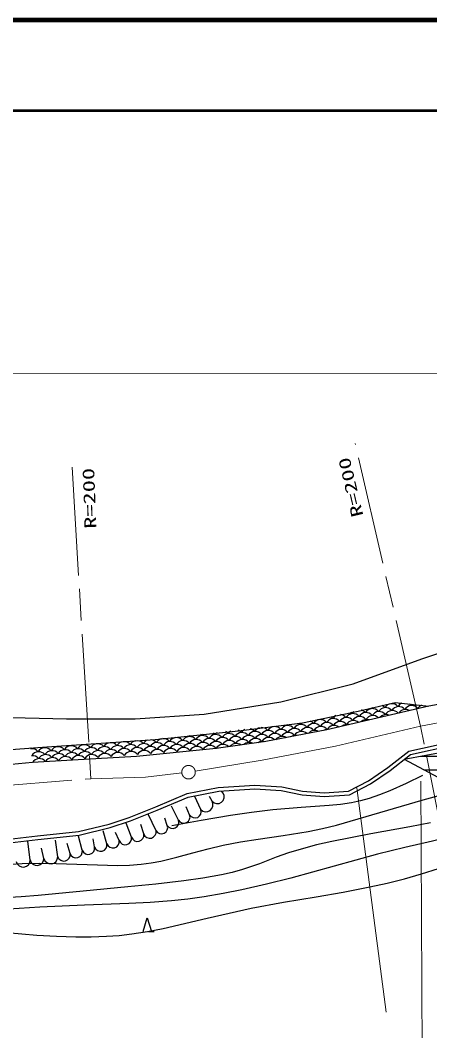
# Model space of a CAD drawing. Units: millimetres, scale not verified. Extents: x 40000 to 680000, y 20000 to 380000.
# Drawn here: x 454321 to 499702, y 268112 to 380000 of the extents above; entities that cross this region are included whole.
import ezdxf
from ezdxf.enums import TextEntityAlignment as Align

# ---------------------------------------------------------------- set-up
doc = ezdxf.new("R2010")
doc.units = ezdxf.units.MM
doc.header["$LTSCALE"] = 1000
doc.linetypes.add('CHAIN', pattern=[18.5, 12, -1.5, 3.5, -1.5])
for name, color, linetype, lineweight in [('M-BGD', 7, 'Continuous', 25), ('M-BMK', 2, 'CHAIN', 13), ('M-STR-HTXT', 7, 'Continuous', 13), ('M-TTL', 2, 'Continuous', 140), ('M-TTL-LINE', 7, 'Continuous', 50)]:
    doc.layers.add(name, color=color, linetype=linetype, lineweight=lineweight)
doc.styles.add('ＭＳ ゴシック', font='')
doc.styles.get('ＭＳ ゴシック').set_extended_font_data('MS Gothic')

# ---------------------------------------------------------------- blocks, each defined once
blk = doc.blocks.new('BUHIN1')
at = {"layer": 'M-BMK'}
blk.add_circle((0, 0), 746, dxfattribs=at)
blk = doc.blocks.new('BUHIN37')
at = {"layer": 'M-BGD'}
blk.add_line((146, -746), (746, -746), dxfattribs=at)
blk.add_lwpolyline([(-458, -746), (0, 750), (458, -746)], dxfattribs=at)

msp = doc.modelspace()

# ---------------------------------------------------------------- linework, layer by layer
at = {"layer": 'M-BGD'}
for p, q in [((498822, 309286), (506460, 311824)), ((491202, 306535), (498822, 309286)), ((483206, 304534), (491202, 306535)), ((474711, 303157), (483206, 304534)), ((491779, 303482), (495879, 304448)), ((495879, 304448), (499597, 304063)), ((502719, 304626), (499597, 304063)), ((485588, 302194), (491779, 303482)), ((499597, 304063), (488278, 301437)), ((442709, 303022), (459451, 302652)), ((459451, 302652), (467072, 302655)), ((467072, 302655), (474711, 303157)), ((478514, 301307), (485588, 302194)), ((469262, 300360), (478514, 301307)), ((488278, 301437), (481535, 300124)), ((457283, 299553), (469262, 300360)), ((481535, 300124), (476040, 299373)), ((497375, 299082), (504233, 300567)), ((497549, 298711), (504304, 300173)), ((449478, 298988), (457283, 299553)), ((476040, 299373), (467218, 298496)), ((495069, 297270), (497375, 299082)), ((496871, 298177), (501674, 299055)), ((455667, 297806), (444722, 296803)), ((460100, 298057), (455667, 297806)), ((467218, 298496), (460100, 298057)), ((495307, 296948), (497549, 298711)), ((496871, 298177), (503365, 294719)), ((498694, 298516), (571095, 298538)), ((492929, 295787), (495069, 297270)), ((493136, 295443), (495307, 296948)), ((499051, 297016), (570981, 297038)), ((490706, 294633), (492929, 295787)), ((490814, 294239), (493136, 295443)), ((469353, 292897), (472811, 294381)), ((472811, 294381), (476270, 295040)), ((472929, 293996), (476320, 294643)), ((476270, 295040), (480329, 295289)), ((476320, 294643), (480330, 294888)), ((476818, 294435), (476628, 294658)), ((480329, 295289), (483294, 295125)), ((480330, 294888), (483241, 294727)), ((483241, 294727), (485544, 294234)), ((483294, 295125), (485600, 294631)), ((485600, 294631), (487988, 294468)), ((487988, 294468), (490706, 294633)), ((469504, 292527), (472929, 293996)), ((474337, 292617), (473661, 294057)), ((475577, 293526), (475295, 294057)), ((485544, 294234), (487986, 294067)), ((487986, 294067), (490814, 294239)), ((466389, 291743), (469353, 292897)), ((466525, 291367), (469504, 292527)), ((469373, 290267), (468495, 292088)), ((471855, 291442), (471095, 292989)), ((473096, 292030), (472695, 292890)), ((460789, 290177), (464166, 291002)), ((464166, 291002), (466389, 291743)), ((464276, 290617), (466525, 291367)), ((466651, 289546), (466062, 291088)), ((468012, 289906), (467695, 290955)), ((470614, 290854), (470362, 291656)), ((456236, 289682), (460789, 290177)), ((460859, 289782), (464276, 290617)), ((463928, 288825), (463529, 290254)), ((465289, 289185), (464896, 290054)), ((451789, 289186), (456236, 289682)), ((451834, 288788), (456280, 289284)), ((455420, 287027), (455163, 289051)), ((456280, 289284), (460859, 289782)), ((458482, 287382), (458229, 289219)), ((459844, 287743), (459529, 288853)), ((461205, 288104), (460795, 289653)), ((462566, 288464), (462396, 289354)), ((456951, 287205), (456663, 288318))]:
    msp.add_line(p, q, dxfattribs=at)
for points in [[(498894, 296359), (497090, 295484), (495272, 294668), (494147, 294225), (492999, 293837), (492026, 293568), (491029, 293355), (489802, 293168), (488551, 293038), (485441, 292837), (482328, 292574), (479963, 292286), (477610, 291938), (474370, 291389), (471129, 290797)], [(515430, 294782), (513149, 293651), (510833, 292570), (509212, 291884), (507568, 291254), (505950, 290697), (504315, 290199), (502160, 289630), (499990, 289119), (496949, 288423), (493923, 287669), (489118, 286336), (484298, 285024), (481604, 284348), (478885, 283727), (476797, 283306), (474689, 282942), (472890, 282687), (471083, 282492), (468734, 282312), (466368, 282191), (461437, 282026), (456508, 281800), (451866, 281519)], [(452600, 286523), (454546, 286627), (456427, 286667), (458323, 286648), (461733, 286507), (465140, 286428), (466444, 286466), (467740, 286564), (468821, 286704), (469894, 286904), (471677, 287330), (473465, 287820), (475131, 288274), (476818, 288671), (478747, 289028), (480697, 289327), (483471, 289722), (486241, 290176), (487813, 290504), (489371, 290890), (494157, 292296), (498957, 293688), (500990, 294242), (503025, 294787)], [(499778, 291144), (497495, 290684), (493167, 289908), (488841, 289071), (487135, 288683), (485444, 288236), (484049, 287808), (482672, 287323), (480822, 286611), (478955, 285958), (477812, 285643), (476642, 285384), (474551, 285024), (472449, 284722), (469352, 284350), (466251, 284038), (461283, 283587), (456299, 283097), (454427, 282934), (452554, 282832)], [(451157, 279129), (456168, 278706), (458326, 278577), (460480, 278510), (462180, 278512), (463885, 278574), (465298, 278678), (466706, 278843), (468432, 279114), (470153, 279445), (475026, 280570), (479926, 281682), (483511, 282346), (487102, 282949), (490086, 283462), (493066, 284035), (494995, 284462), (496913, 284948), (498797, 285487), (500674, 286087)]]:
    msp.add_lwpolyline(points, dxfattribs=at)
for centre, radius, start, end in [((496944, 303558), 886, 112.91547, 149.89073), ((491182, 302344), 886, 38.90694, 149.89073), ((490425, 302671), 886, 38.90694, 52.30197), ((491880, 302783), 886, 131.87194, 149.89073), ((492637, 302456), 886, 38.90694, 149.89073), ((491880, 302783), 886, 38.90694, 72.84124), ((493335, 302895), 886, 38.90694, 149.89073), ((492578, 303222), 886, 38.90694, 46.06759), ((494033, 303334), 886, 140.80477, 149.89073), ((494092, 302568), 886, 38.90694, 149.89073), ((494790, 303007), 886, 38.90694, 149.89073), ((494033, 303334), 886, 38.90694, 63.9084), ((495489, 303446), 886, 38.90694, 149.89073), ((495548, 302680), 886, 42.24273, 149.89073), ((496246, 303119), 886, 38.90694, 149.89073), ((497003, 302792), 886, 60.43565, 145.68637), ((497701, 303231), 886, 38.90694, 149.89073), ((496944, 303558), 886, 38.90694, 55.25792), ((498399, 303670), 886, 138.56307, 149.89073), ((498458, 302904), 886, 92.80231, 113.3197), ((499156, 303343), 886, 114.77001, 149.89073), ((484663, 301458), 886, 38.90694, 51.56716), ((486118, 301570), 886, 136.33638, 149.89073), ((486875, 301243), 886, 38.90694, 149.89073), ((486118, 301570), 886, 38.90694, 67.0591), ((487573, 301682), 886, 38.90694, 149.89073), ((488330, 301355), 886, 38.90694, 149.89073), ((489028, 301794), 886, 38.90694, 149.89073), ((488271, 302121), 886, 38.90694, 59.16842), ((489727, 302233), 886, 119.16508, 149.89073), ((489786, 301467), 886, 38.90694, 149.89073), ((490484, 301906), 886, 38.90694, 149.89073), ((489727, 302233), 886, 38.90694, 85.5481), ((491241, 301579), 886, 49.93076, 149.89073), ((491939, 302018), 886, 38.90694, 149.89073), ((492696, 301691), 886, 71.07897, 135.04305), ((493394, 302130), 886, 46.00299, 149.89073), ((494849, 302242), 886, 65.43436, 140.68765), ((475233, 300348), 886, 38.90694, 56.47347), ((476689, 300460), 886, 130.86445, 149.89073), ((477446, 300133), 886, 38.90694, 149.89073), ((476689, 300460), 886, 38.90694, 61.95073), ((478144, 300571), 886, 124.48387, 149.89073), ((478901, 300245), 886, 38.90694, 149.89073), ((478144, 300571), 886, 38.90694, 68.33131), ((479599, 300683), 886, 116.34071, 149.89073), ((480356, 300357), 886, 38.90694, 149.89073), ((479599, 300683), 886, 38.90694, 76.47447), ((481054, 300795), 886, 100.1561, 149.89073), ((481054, 300795), 886, 38.90694, 92.65909), ((481811, 300469), 886, 38.90694, 149.89073), ((482509, 300907), 886, 38.90694, 149.89073), ((482568, 300142), 886, 38.90694, 149.89073), ((483266, 300580), 886, 38.90694, 149.89073), ((483965, 301019), 886, 38.90694, 149.89073), ((484024, 300254), 886, 38.90694, 149.89073), ((483208, 301346), 886, 38.90694, 47.04758), ((484663, 301458), 886, 141.24802, 149.89073), ((484722, 300692), 886, 38.90694, 149.89073), ((485420, 301131), 886, 38.90694, 149.89073), ((485479, 300366), 886, 46.69919, 149.89073), ((486177, 300804), 886, 38.90694, 149.89073), ((486934, 300478), 886, 61.67157, 140.37052), ((487632, 300916), 886, 38.90694, 149.89073), ((488389, 300590), 886, 86.9304, 116.58007), ((489087, 301028), 886, 54.07219, 149.89073), ((490543, 301140), 886, 77.80663, 128.31539), ((462893, 299013), 886, 38.90694, 149.89073), ((464348, 299125), 886, 38.90694, 149.89073), ((465804, 299237), 886, 38.90694, 149.89073), ((467259, 299349), 886, 103.65219, 149.89073), ((468016, 299022), 886, 38.90694, 149.89073), ((467259, 299349), 886, 38.90694, 84.13772), ((468714, 299461), 886, 107.71735, 149.89073), ((469471, 299134), 886, 38.90694, 149.89073), ((468714, 299461), 886, 38.90694, 80.07256), ((470169, 299573), 886, 100.20813, 149.89073), ((470169, 299573), 886, 38.90694, 92.60705), ((470927, 299246), 886, 38.90694, 149.89073), ((471625, 299685), 886, 38.90694, 149.89073), ((472382, 299358), 886, 38.90694, 149.89073), ((473080, 299797), 886, 38.90694, 149.89073), ((473139, 299031), 886, 38.90694, 149.89073), ((472323, 300124), 886, 38.90694, 47.04307), ((473778, 300236), 886, 141.25288, 149.89073), ((473837, 299470), 886, 38.90694, 149.89073), ((474535, 299909), 886, 38.90694, 149.89073), ((474594, 299143), 886, 38.90694, 149.89073), ((473778, 300236), 886, 38.90694, 51.56231), ((475233, 300348), 886, 136.34171, 149.89073), ((475292, 299582), 886, 38.90694, 149.89073), ((475990, 300021), 886, 38.90694, 149.89073), ((476049, 299255), 886, 38.90694, 149.89073), ((476747, 299694), 886, 38.90694, 149.89073), ((477505, 299367), 886, 38.90694, 149.89073), ((478203, 299806), 886, 38.90694, 149.89073), ((478262, 299040), 886, 53.13587, 142.42946), ((478960, 299479), 886, 38.90694, 149.89073), ((479658, 299918), 886, 38.90694, 149.89073), ((479717, 299152), 886, 61.75475, 133.81058), ((480415, 299591), 886, 38.90694, 149.89073), ((481113, 300030), 886, 38.90694, 149.89073), ((481172, 299264), 886, 72.74215, 122.82318), ((481870, 299703), 886, 43.61368, 149.89073), ((483325, 299815), 886, 57.80058, 144.2415), ((484781, 299927), 886, 77.77024, 124.27184), ((455617, 298454), 886, 38.90694, 100.29655), ((454860, 298780), 886, 38.90694, 46.37013), ((456315, 298892), 886, 142.53579, 149.89073), ((456374, 298127), 886, 38.90694, 149.89073), ((457072, 298566), 886, 38.90694, 149.89073), ((457829, 298239), 886, 38.90694, 149.89073), ((458528, 298678), 886, 38.90694, 149.89073), ((458586, 297912), 886, 38.90694, 149.89073), ((459285, 298351), 886, 38.90694, 149.89073), ((459983, 298789), 886, 38.90694, 149.89073), ((460042, 298024), 886, 38.90694, 149.89073), ((460740, 298463), 886, 38.90694, 149.89073), ((461438, 298901), 886, 38.90694, 149.89073), ((461497, 298136), 886, 38.90694, 149.89073), ((462195, 298575), 886, 38.90694, 149.89073), ((462952, 298248), 886, 38.90694, 149.89073), ((463650, 298686), 886, 38.90694, 149.89073), ((463709, 297921), 886, 38.90694, 149.89073), ((464407, 298360), 886, 38.90694, 149.89073), ((465106, 298798), 886, 38.90694, 149.89073), ((465164, 298033), 886, 38.90694, 149.89073), ((465863, 298472), 886, 38.90694, 149.89073), ((466561, 298910), 886, 38.90694, 149.89073), ((466620, 298145), 886, 38.90694, 149.89073), ((467318, 298584), 886, 38.90694, 149.89073), ((468075, 298257), 886, 38.90694, 149.89073), ((468773, 298696), 886, 38.90694, 149.89073), ((469530, 298369), 886, 38.90694, 149.89073), ((470228, 298807), 886, 38.90694, 149.89073), ((470985, 298481), 886, 38.90694, 149.89073), ((471684, 298919), 886, 38.90694, 149.89073), ((472441, 298593), 886, 38.90694, 149.89073), ((473896, 298705), 886, 38.90694, 149.89073), ((475351, 298817), 886, 38.90694, 149.89073), ((476806, 298928), 886, 45.6746, 149.89073), ((455676, 297688), 886, 38.90694, 97.34829), ((456433, 297361), 886, 38.90694, 149.89073), ((457131, 297800), 886, 38.90694, 149.89073), ((457888, 297473), 886, 38.90694, 149.89073), ((459344, 297585), 886, 38.90694, 149.89073), ((460799, 297697), 886, 38.90694, 149.89073), ((462254, 297809), 886, 38.90694, 149.89073), ((476155, 294039), 772, 221.60867, 30.84524), ((474914, 293130), 772, 221.60867, 30.84524), ((472455, 291779), 688, 209.29155, 21.39181), ((473696, 292366), 688, 209.29155, 21.39181), ((471214, 291191), 688, 209.29155, 21.39181), ((467319, 289773), 706, 198.78299, 10.88325), ((468680, 290134), 706, 198.78299, 10.88325), ((469973, 290603), 688, 209.29155, 21.39181), ((463235, 288691), 706, 198.78299, 10.88325), ((464596, 289052), 706, 198.78299, 10.88325), ((465957, 289412), 706, 198.78299, 10.88325), ((459150, 287610), 706, 198.78299, 10.88325), ((460512, 287970), 706, 198.78299, 10.88325), ((461873, 288331), 706, 198.78299, 10.88325), ((454646, 287012), 774, 192.13026, 1.11313), ((456177, 287190), 774, 192.13026, 1.11313), ((457708, 287367), 774, 192.13026, 1.11313)]:
    msp.add_arc(centre, radius, start, end, dxfattribs=at)
at = {"layer": 'M-BMK'}
for p, q in [((498689, 301850), (491433, 333118)), ((460068, 330502), (462152, 296013)), ((498689, 301850), (504958, 303032)), ((489249, 299634), (498689, 301850)), ((505319, 268476), (498689, 301850)), ((481136, 298083), (489249, 299634)), ((473713, 296863), (481136, 298083)), ((468216, 296188), (472228, 296655)), ((374284, 289180), (462152, 296013)), ((462152, 296013), (468216, 296188))]:
    msp.add_line(p, q, dxfattribs=at)
at = {"layer": 'M-STR-HTXT'}
for p, q in [((85363, 341039), (574500, 340836)), ((498712, 295756), (498977, 243836)), ((491614, 294997), (494861, 270168))]:
    msp.add_line(p, q, dxfattribs=at)
at = {"layer": 'M-TTL'}
msp.add_line((680000, 380000), (40000, 380000), dxfattribs=at)
at = {"layer": 'M-TTL-LINE'}
msp.add_line((40000, 370000), (680000, 370000), dxfattribs=at)

# ---------------------------------------------------------------- block references
at = {"rotation": 0.0175}
for name, p in [('BUHIN1', (472973, 296742)), ('BUHIN37', (468405, 279855))]:
    msp.add_blockref(name, p, dxfattribs=at)

# ---------------------------------------------------------------- texts
at = {"layer": 'M-BMK', "style": 'ＭＳ ゴシック', "width": 1.5}
for rotation, p in [(103.218, (492731, 325250)), (92.218, (463168, 323740))]:
    msp.add_text('R=200', height=1320, rotation=rotation, dxfattribs=at).set_placement(p, align=Align.BOTTOM_LEFT)

doc.saveas('drawing.dxf')
